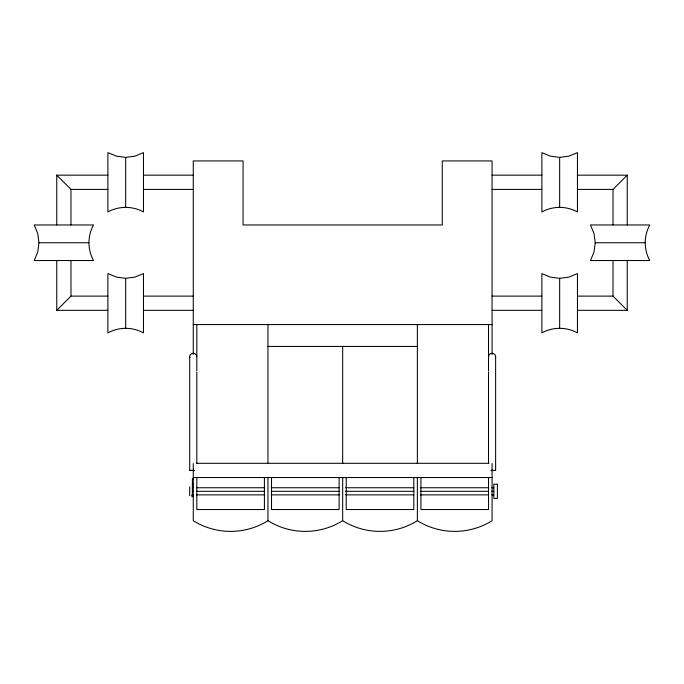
<?xml version="1.0" encoding="UTF-8"?>
<svg xmlns="http://www.w3.org/2000/svg" width="684" height="684" viewBox="0 0 684 684"><rect width="100%" height="100%" fill="white"/><g stroke="black" fill="none" stroke-linecap="round" stroke-linejoin="round"><path stroke-width="1.03" d="M38.962 242.752L37.757 251.96L34.2 260.544L93.537 260.544C87.449 249.592 87.449 235.92 93.537 224.968L34.2 224.968L37.757 233.552L38.962 242.752L88.766 242.752M595.234 242.752L594.02 251.96L590.463 260.544L649.8 260.544C643.721 249.592 643.721 235.92 649.8 224.968L590.463 224.968L594.02 233.552L595.234 242.752L645.038 242.752M488.513 356.586L488.992 354.962L490.291 353.773A3.694 3.531 0 0 1 493.848 353.773L495.156 354.962A3.275 3.129 0 0 1 495.507 357.424M56.755 260.544L56.755 310.339L70.982 296.112L107.884 296.112M613.018 224.968L613.018 189.4L627.245 175.164L577.45 175.164M189.707 356.586L189.707 470.421L194.179 470.233M495.626 356.586L495.626 470.421L491.155 470.601M125.676 157.38L134.885 156.166L143.46 152.618L143.46 211.946C132.508 205.867 118.836 205.867 107.884 211.946L107.884 152.618L116.468 156.166L125.676 157.38L125.676 207.184M559.657 157.38L568.866 156.166L577.45 152.618L577.45 211.946C566.497 205.867 552.826 205.867 541.873 211.946L541.873 152.618L550.449 156.166L559.657 157.38L559.657 207.184M125.676 278.328L134.885 277.114L143.46 273.566L143.46 332.894C132.508 326.815 118.836 326.815 107.884 332.894L107.884 273.566L116.468 277.114L125.676 278.328L125.676 328.132M559.657 278.328L568.866 277.114L577.45 273.566L577.45 332.894C566.497 326.815 552.826 326.815 541.873 332.894L541.873 273.566L550.449 277.114L559.657 278.328L559.657 328.132M194.179 470.609L189.707 470.421M491.155 470.241L495.626 470.421M56.755 224.968L56.755 175.164L107.884 175.164M143.46 175.164L193.264 175.164M492.07 175.164L541.873 175.164M56.755 175.164L70.982 189.4L107.884 189.4M143.46 189.4L193.264 189.4M492.07 189.4L541.873 189.4M577.45 189.4L613.018 189.4M143.46 296.112L193.264 296.112M492.07 296.112L541.873 296.112M577.45 296.112L613.018 296.112L627.245 310.339L627.245 260.544M56.755 310.339L107.884 310.339M143.46 310.339L193.264 310.339M492.07 310.339L541.873 310.339M577.45 310.339L627.245 310.339M193.264 324.575L492.07 324.575M267.966 346.429L417.368 346.429M196.462 463.307L488.872 463.307M193.264 477.535L492.07 477.535M193.264 478.86L192.375 478.86L192.375 495.755L193.264 495.755M192.375 484.195L193.264 484.195M192.375 486.863L193.264 486.863M192.375 487.752L193.264 487.752M196.462 487.752L264.682 487.752M271.078 487.752L339.29 487.752M345.685 487.752L413.906 487.752M420.301 487.752L488.521 487.752M491.719 487.752L493.848 487.752M192.375 491.309L193.264 491.309M196.462 491.309L264.682 491.309M271.078 491.309L339.29 491.309M345.685 491.309L413.906 491.309M420.301 491.309L488.521 491.309M491.719 491.309L493.848 491.309M193.264 494.865L191.93 494.865L191.93 496.644L193.264 496.644M196.462 494.865L264.682 494.865M271.078 494.865L339.29 494.865M345.685 494.865L413.906 494.865M420.301 494.865L488.521 494.865M491.719 494.865L493.848 494.865M196.821 356.586L196.342 354.962L195.043 353.782A3.702 3.531 0 0 0 191.486 353.782L190.178 354.962A3.266 3.121 0 0 0 189.827 357.424M627.245 175.164L627.245 224.968M613.018 260.544L613.018 296.112M492.07 354.457L492.07 160.937L442.274 160.937L442.274 224.968L243.068 224.968L243.068 160.937L193.264 160.937L193.264 354.423M492.07 463.547L492.07 520.712A70.7 70.7 0 0 1 417.368 520.712A70.7 70.7 0 0 1 342.667 520.712A70.7 70.7 0 0 1 267.966 520.712A70.7 70.7 0 0 1 193.264 520.712L193.264 463.547M488.513 324.575L488.513 370.813M488.513 372.036L488.513 463.453M488.513 477.535L488.513 509.546L420.925 509.546L420.925 477.535M417.368 324.575L417.368 463.675M417.368 477.535L417.368 520.712M413.811 477.535L413.811 509.546L346.224 509.546L346.224 477.535M342.667 346.429L342.667 463.675M342.667 477.535L342.667 520.712M339.11 477.535L339.11 509.546L271.522 509.546L271.522 477.535M267.966 324.575L267.966 463.675M267.966 477.535L267.966 520.712M264.409 477.535L264.409 509.546L196.821 509.546L196.821 477.535M196.821 324.575L196.821 370.813M196.821 372.07L196.821 463.453M189.707 486.863L189.707 495.755M70.982 189.4L70.982 224.968M70.982 260.544L70.982 296.112M497.405 484.195L493.848 484.195L493.848 498.422L497.405 498.422L497.405 484.195"/></g></svg>
